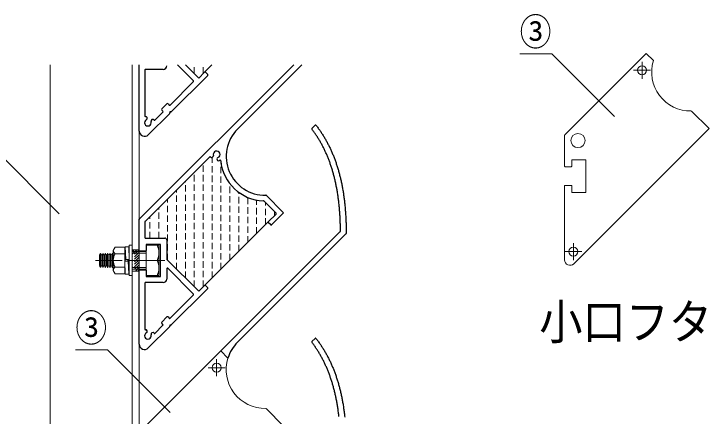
# Model space of a CAD drawing. Units: millimetres at full size, sheet at 1:3; details may follow other scales. Extents: x -600 to 1770, y -422 to 1264.
# Drawn here: x -360.4 to 30.4, y 126.1 to 352.5 of the extents above; entities that cross this region are included whole.
import ezdxf
from ezdxf.enums import TextEntityAlignment as Align

# ---------------------------------------------------------------- set-up
doc = ezdxf.new("R2010")
doc.units = ezdxf.units.MM
doc.header["$LTSCALE"] = 3
doc.linetypes.add('CHAIN1', pattern=[8, 5, -1, 1, -1])
doc.linetypes.add('DASHED1', pattern=[1.8, 1.2, -0.6])
for name, color, linetype, lineweight in [('0-0', 5, 'Continuous', 25), ('0-2', 7, 'Continuous', 9), ('0-7', 7, 'DASHED1', 5), ('0-9', 2, 'Continuous', 13), ('0-C', 3, 'Continuous', 9)]:
    doc.layers.add(name, color=color, linetype=linetype, lineweight=lineweight)
doc.styles.add('ＭＳ ゴシック', font='')
doc.styles.get('ＭＳ ゴシック').set_extended_font_data('MS Gothic')

msp = doc.modelspace()

# ---------------------------------------------------------------- linework, layer by layer
at = {"layer": '0-0'}
for p, q in [((-290.006, 286.569), (-290.005, 323.769)), ((-290.005, 236.9), (-203.135, 323.769)), ((-286.805, 320.969), (-286.805, 295.037)), ((-276.505, 321.268), (-286.505, 321.268)), ((-259.491, 314.79), (-268.47, 323.769)), ((-263.945, 323.769), (-256.522, 316.345)), ((-198.61, 323.769), (-234.726, 287.652)), ((-251.43, 317.901), (-271.94, 297.392)), ((-256.522, 316.345), (-253.198, 319.669)), ((-252.774, 319.669), (-251.43, 318.325)), ((-272.664, 301.193), (-259.491, 314.365)), ((-277.331, 299.072), (-274.502, 301.9)), ((-273.795, 301.9), (-273.088, 301.193)), ((-281.2, 292.657), (-276.624, 297.233)), ((-276.624, 297.657), (-277.331, 298.365)), ((-284.884, 284.447), (-272.823, 296.509)), ((-192.922, 288.019), (-191.068, 289.873)), ((-250.332, 272.046), (-286.717, 235.662)), ((-218.624, 250.372), (-209.004, 240.751)), ((-213.034, 240.256), (-219.96, 247.182)), ((-217.418, 235.448), (-213.034, 239.832)), ((-209.004, 240.327), (-215.651, 233.68)), ((-290.005, 219.319), (-290.005, 236.9)), ((-286.805, 235.45), (-286.805, 226.568)), ((-216.075, 233.68), (-217.418, 235.024)), ((-244.105, 162.8), (-176.956, 229.948)), ((-173.758, 228.62), (-234.726, 167.652)), ((-286.505, 226.268), (-275.505, 226.268)), ((-286.005, 222.768), (-286.005, 219.319)), ((-278.005, 222.768), (-286.005, 222.768)), ((-286.305, 219.019), (-289.705, 219.019)), ((-290.006, 166.569), (-290.005, 208.219)), ((-289.705, 208.518), (-286.305, 208.519)), ((-274.505, 209.079), (-274.505, 203.268)), ((-259.491, 194.79), (-273.993, 209.291)), ((-286.805, 200.969), (-286.805, 175.037)), ((-276.505, 201.268), (-286.505, 201.268)), ((-252.774, 199.669), (-251.43, 198.325)), ((-251.43, 197.901), (-271.94, 177.392)), ((-272.664, 181.193), (-259.491, 194.365)), ((-277.331, 179.072), (-274.502, 181.9)), ((-273.795, 181.9), (-273.088, 181.193)), ((-284.884, 164.447), (-272.823, 176.509)), ((-281.2, 172.657), (-276.624, 177.233)), ((-276.624, 177.657), (-277.331, 178.365)), ((-192.922, 168.019), (-191.068, 169.873))]:
    msp.add_line(p, q, dxfattribs=at)
at = {"layer": '0-0', "color": 7, "linetype": 'DASHED1', "lineweight": 5}
for p, q in [((-259.022, 318.845), (-259.022, 323.769)), ((-254.022, 318.845), (-254.022, 323.769)), ((-249.022, 203.845), (-249.022, 271.731)), ((-254.022, 198.845), (-254.022, 268.357)), ((-244.022, 208.845), (-244.022, 268.574)), ((-259.022, 198.845), (-259.022, 263.357)), ((-264.022, 203.845), (-264.022, 258.357)), ((-239.022, 213.845), (-239.022, 256.898)), ((-269.022, 208.845), (-269.022, 253.357)), ((-234.022, 218.845), (-234.022, 252.053)), ((-274.022, 213.845), (-274.022, 248.357)), ((-229.022, 223.845), (-229.022, 249.225)), ((-224.022, 228.845), (-224.022, 247.706)), ((-219.022, 233.845), (-219.022, 246.244)), ((-279.022, 226.268), (-279.022, 243.358)), ((-214.022, 238.845), (-214.022, 241.244)), ((-284.022, 226.268), (-284.022, 238.358))]:
    msp.add_line(p, q, dxfattribs=at)
at = {"layer": '0-0', "color": 7, "lineweight": 5}
for p, q in [((-253.198, 319.669), (-249.098, 323.769)), ((-253.198, 199.669), (-217.418, 235.448))]:
    msp.add_line(p, q, dxfattribs=at)
at = {"layer": '0-0'}
for points in [[(-272.152, 297.304), (-272.735, 297.304), (-272.735, 296.721)], [(-190.62, 289.846), (-190.604, 289.826), (-190.301, 289.434), (-190.002, 289.039), (-189.705, 288.642), (-189.41, 288.243), (-189.119, 287.841), (-188.83, 287.436), (-188.544, 287.028), (-188.26, 286.618), (-187.98, 286.205), (-187.702, 285.79), (-187.427, 285.372), (-187.154, 284.951), (-186.885, 284.528), (-186.618, 284.103), (-186.354, 283.674), (-186.093, 283.243), (-185.834, 282.81), (-185.578, 282.374), (-185.325, 281.935), (-185.075, 281.494), (-184.827, 281.05), (-184.583, 280.604), (-184.341, 280.155), (-184.101, 279.704), (-183.865, 279.25), (-183.631, 278.793), (-183.4, 278.334), (-183.172, 277.872), (-182.946, 277.408), (-182.724, 276.941), (-182.504, 276.472), (-182.286, 276), (-182.072, 275.526), (-181.86, 275.049), (-181.651, 274.57), (-181.445, 274.088), (-181.242, 273.603), (-181.041, 273.117)], [(-184.589, 273.301), (-184.789, 273.76), (-184.992, 274.217), (-185.198, 274.672), (-185.406, 275.124), (-185.616, 275.573), (-185.83, 276.02), (-186.046, 276.464), (-186.264, 276.906), (-186.485, 277.345), (-186.708, 277.781), (-186.934, 278.215), (-187.163, 278.646), (-187.394, 279.075), (-187.628, 279.501), (-187.864, 279.925), (-188.103, 280.346), (-188.344, 280.765), (-188.588, 281.181), (-188.835, 281.594), (-189.084, 282.005), (-189.336, 282.413), (-189.59, 282.819), (-189.847, 283.222), (-190.106, 283.623), (-190.368, 284.021), (-190.633, 284.416), (-190.9, 284.809), (-191.169, 285.199), (-191.442, 285.587), (-191.716, 285.972), (-191.994, 286.355), (-192.274, 286.735), (-192.556, 287.112), (-192.841, 287.487), (-192.947, 287.624)], [(-178.776, 253.375), (-178.877, 253.934), (-178.98, 254.491), (-179.085, 255.046), (-179.193, 255.598), (-179.304, 256.147), (-179.417, 256.694), (-179.532, 257.239), (-179.651, 257.78), (-179.771, 258.319), (-179.895, 258.856), (-180.021, 259.39), (-180.149, 259.921), (-180.28, 260.45), (-180.414, 260.977), (-180.55, 261.5), (-180.689, 262.022), (-180.83, 262.54), (-180.974, 263.056), (-181.121, 263.57), (-181.27, 264.081), (-181.421, 264.589), (-181.575, 265.095), (-181.732, 265.598), (-181.891, 266.099), (-182.053, 266.597), (-182.218, 267.092), (-182.385, 267.585), (-182.554, 268.076), (-182.726, 268.564), (-182.901, 269.049), (-183.078, 269.532), (-183.258, 270.012), (-183.441, 270.489), (-183.626, 270.964), (-183.813, 271.437), (-184.003, 271.907), (-184.196, 272.374), (-184.391, 272.839), (-184.589, 273.301)], [(-181.041, 273.117), (-180.843, 272.627), (-180.648, 272.135), (-180.455, 271.641), (-180.265, 271.144), (-180.078, 270.644), (-179.894, 270.142), (-179.712, 269.638), (-179.533, 269.131), (-179.357, 268.622), (-179.184, 268.11), (-179.013, 267.595), (-178.845, 267.079), (-178.68, 266.559), (-178.517, 266.037), (-178.357, 265.513), (-178.2, 264.986), (-178.046, 264.457), (-177.894, 263.925), (-177.745, 263.391), (-177.599, 262.854), (-177.456, 262.315), (-177.315, 261.773), (-177.176, 261.229), (-177.041, 260.682), (-176.908, 260.133), (-176.778, 259.582), (-176.651, 259.028), (-176.526, 258.471), (-176.404, 257.912), (-176.285, 257.351), (-176.168, 256.787), (-176.054, 256.221), (-175.943, 255.652), (-175.834, 255.081), (-175.728, 254.507), (-175.625, 253.931), (-175.525, 253.352), (-175.427, 252.771), (-175.331, 252.187)], [(-176.868, 230.16), (-176.868, 230.205), (-176.871, 230.862), (-176.876, 231.516), (-176.884, 232.169), (-176.894, 232.818), (-176.907, 233.465), (-176.923, 234.11), (-176.941, 234.751), (-176.962, 235.39), (-176.985, 236.027), (-177.011, 236.661), (-177.039, 237.293), (-177.07, 237.922), (-177.104, 238.548), (-177.14, 239.172), (-177.179, 239.793), (-177.22, 240.412), (-177.263, 241.028), (-177.31, 241.642), (-177.359, 242.253), (-177.41, 242.861), (-177.465, 243.467), (-177.521, 244.071), (-177.58, 244.671), (-177.642, 245.27), (-177.707, 245.865), (-177.773, 246.458), (-177.843, 247.049), (-177.915, 247.637), (-177.989, 248.222), (-178.067, 248.805), (-178.146, 249.385), (-178.229, 249.963), (-178.314, 250.538), (-178.401, 251.11), (-178.491, 251.68), (-178.584, 252.248), (-178.679, 252.812), (-178.776, 253.375)], [(-175.331, 252.187), (-175.239, 251.601), (-175.149, 251.013), (-175.062, 250.422), (-174.977, 249.829), (-174.895, 249.233), (-174.816, 248.634), (-174.74, 248.033), (-174.666, 247.43), (-174.594, 246.824), (-174.526, 246.216), (-174.46, 245.606), (-174.397, 244.993), (-174.336, 244.377), (-174.278, 243.759), (-174.222, 243.139), (-174.17, 242.516), (-174.12, 241.89), (-174.072, 241.262), (-174.027, 240.632), (-173.985, 239.999), (-173.946, 239.364), (-173.909, 238.726), (-173.874, 238.086), (-173.843, 237.444), (-173.814, 236.798), (-173.787, 236.151), (-173.764, 235.501), (-173.743, 234.848), (-173.724, 234.193), (-173.708, 233.536), (-173.695, 232.876), (-173.684, 232.214), (-173.676, 231.549), (-173.671, 230.881), (-173.668, 230.212), (-173.668, 229.539), (-173.67, 228.865), (-173.67, 228.83)], [(-286.005, 208.219), (-286.005, 204.769), (-278.005, 204.768), (-278.005, 222.768)], [(-274.505, 225.268), (-274.505, 214.329), (-256.522, 196.345), (-253.198, 199.669)], [(-272.152, 177.304), (-272.735, 177.304), (-272.735, 176.721)], [(-190.62, 169.846), (-190.604, 169.826), (-190.301, 169.434), (-190.002, 169.039), (-189.705, 168.642), (-189.41, 168.243), (-189.119, 167.841), (-188.83, 167.436), (-188.544, 167.028), (-188.26, 166.618), (-187.98, 166.205), (-187.702, 165.79), (-187.427, 165.372), (-187.154, 164.951), (-186.885, 164.528), (-186.618, 164.103), (-186.354, 163.674), (-186.093, 163.243), (-185.834, 162.81), (-185.578, 162.374), (-185.325, 161.935), (-185.075, 161.494), (-184.827, 161.05), (-184.583, 160.604), (-184.341, 160.155), (-184.101, 159.704), (-183.865, 159.25), (-183.631, 158.793), (-183.4, 158.334), (-183.172, 157.872), (-182.946, 157.408), (-182.724, 156.941), (-182.504, 156.472), (-182.286, 156), (-182.072, 155.526), (-181.86, 155.049), (-181.651, 154.57), (-181.445, 154.088), (-181.242, 153.603), (-181.041, 153.117)], [(-184.589, 153.301), (-184.789, 153.76), (-184.992, 154.217), (-185.198, 154.672), (-185.406, 155.124), (-185.616, 155.573), (-185.83, 156.02), (-186.046, 156.464), (-186.264, 156.906), (-186.485, 157.345), (-186.708, 157.781), (-186.934, 158.215), (-187.163, 158.646), (-187.394, 159.075), (-187.628, 159.501), (-187.864, 159.925), (-188.103, 160.346), (-188.344, 160.765), (-188.588, 161.181), (-188.835, 161.594), (-189.084, 162.005), (-189.336, 162.413), (-189.59, 162.819), (-189.847, 163.222), (-190.106, 163.623), (-190.368, 164.021), (-190.633, 164.416), (-190.9, 164.809), (-191.169, 165.199), (-191.442, 165.587), (-191.716, 165.972), (-191.994, 166.355), (-192.274, 166.735), (-192.556, 167.112), (-192.841, 167.487), (-192.947, 167.624)], [(-178.776, 133.375), (-178.877, 133.934), (-178.98, 134.491), (-179.085, 135.046), (-179.193, 135.598), (-179.304, 136.147), (-179.417, 136.694), (-179.532, 137.239), (-179.651, 137.78), (-179.771, 138.319), (-179.895, 138.856), (-180.021, 139.39), (-180.149, 139.921), (-180.28, 140.45), (-180.414, 140.977), (-180.55, 141.5), (-180.689, 142.022), (-180.83, 142.54), (-180.974, 143.056), (-181.121, 143.57), (-181.27, 144.081), (-181.421, 144.589), (-181.575, 145.095), (-181.732, 145.598), (-181.891, 146.099), (-182.053, 146.597), (-182.218, 147.092), (-182.385, 147.585), (-182.554, 148.076), (-182.726, 148.564), (-182.901, 149.049), (-183.078, 149.532), (-183.258, 150.012), (-183.441, 150.489), (-183.626, 150.964), (-183.813, 151.437), (-184.003, 151.907), (-184.196, 152.374), (-184.391, 152.839), (-184.589, 153.301)], [(-181.041, 153.117), (-180.843, 152.627), (-180.648, 152.135), (-180.455, 151.641), (-180.265, 151.144), (-180.078, 150.644), (-179.894, 150.142), (-179.712, 149.638), (-179.533, 149.131), (-179.357, 148.622), (-179.184, 148.11), (-179.013, 147.595), (-178.845, 147.079), (-178.68, 146.559), (-178.517, 146.037), (-178.357, 145.513), (-178.2, 144.986), (-178.046, 144.457), (-177.894, 143.925), (-177.745, 143.391), (-177.599, 142.854), (-177.456, 142.315), (-177.315, 141.773), (-177.176, 141.229), (-177.041, 140.682), (-176.908, 140.133), (-176.778, 139.582), (-176.651, 139.028), (-176.526, 138.471), (-176.404, 137.912), (-176.285, 137.351), (-176.168, 136.787), (-176.054, 136.221), (-175.943, 135.652), (-175.834, 135.081), (-175.728, 134.507), (-175.625, 133.931), (-175.525, 133.352), (-175.427, 132.771), (-175.331, 132.187)], [(-177.707, 125.865), (-177.773, 126.458), (-177.843, 127.049), (-177.915, 127.637), (-177.989, 128.222), (-178.067, 128.805), (-178.146, 129.385), (-178.229, 129.963), (-178.314, 130.538), (-178.401, 131.11), (-178.491, 131.68), (-178.584, 132.248), (-178.679, 132.812), (-178.776, 133.375)], [(-175.331, 132.187), (-175.239, 131.601), (-175.149, 131.013), (-175.062, 130.422), (-174.977, 129.829), (-174.895, 129.233), (-174.816, 128.634), (-174.74, 128.033), (-174.666, 127.43), (-174.594, 126.824), (-174.526, 126.216), (-174.46, 125.606)]]:
    msp.add_lwpolyline(points, dxfattribs=at)
for centre, radius, start, end in [((-286.505, 320.969), 0.3, 90.13471, 180.13471), ((-276.505, 323.268), 2, 269.99966, 359.99827), ((-252.986, 319.456), 0.3, 44.99966, 134.99966), ((-251.643, 318.113), 0.3, 314.99966, 44.99966), ((-259.704, 314.577), 0.3, 314.99966, 44.99966), ((-274.149, 301.546), 0.5, 44.99966, 134.99966), ((-272.876, 301.405), 0.3, 224.99966, 314.99966), ((-276.977, 298.718), 0.5, 134.99966, 224.99966), ((-276.836, 297.445), 0.3, 314.99966, 44.99966), ((-272.152, 297.604), 0.3, 269.99966, 314.99966), ((-286.505, 295.037), 0.3, 179.99966, 276.12104), ((-286.317, 293.836), 0.916, 292.93399, 99.806), ((-282.429, 292.185), 0.925, 33.95468, 198.39425), ((-273.035, 296.721), 0.3, 314.99966, 359.98576), ((-285.109, 291.294), 1.9, 116.61264, 18.38664), ((-281.412, 292.869), 0.3, 213.95873, 314.99966), ((-190.856, 289.661), 0.3, 38.12547, 134.99966), ((-287.006, 286.569), 3, 179.99933, 314.99966), ((-219.294, 272.255), 21.8, 135.06404, 271.18728), ((-192.71, 287.807), 0.3, 134.99966, 217.68663), ((-246.467, 273.366), 1.9, 293.13195, 194.90579), ((-250.12, 271.834), 0.3, 41.09585, 134.99966), ((-249.197, 272.64), 0.925, 221.09723, 14.89865), ((-245.359, 270.768), 0.925, 113.03367, 293.23023), ((-246.467, 273.366), 3.75, 293.13195, 299.40814), ((-244.478, 269.838), 0.3, 5.48135, 119.40814), ((-219.294, 272.255), 25, 185.48135, 268.01108), ((-218.836, 250.159), 0.3, 44.99966, 91.18728), ((-220.172, 246.97), 0.3, 44.99966, 88.01108), ((-213.246, 240.044), 0.3, 314.99966, 44.99966), ((-209.216, 240.539), 0.3, 314.99966, 44.99966), ((-289.705, 236.775), 0.3, 134.99966, 179.99966), ((-286.505, 235.45), 0.3, 134.99966, 179.99875), ((-217.206, 235.236), 0.3, 134.99966, 224.99966), ((-215.863, 233.892), 0.3, 224.99966, 314.99966), ((-177.168, 230.16), 0.3, 314.99966, 0.01541), ((-173.97, 228.832), 0.3, 314.99966, 359.57297), ((-286.505, 226.568), 0.3, 179.99875, 270.0004), ((-275.505, 225.268), 1, 359.99966, 90.0004), ((-289.705, 219.319), 0.3, 180.13471, 270.13471), ((-286.305, 219.319), 0.3, 269.99966, 359.99731), ((-289.705, 208.218), 0.3, 90.00205, 179.9995), ((-286.305, 208.218), 0.3, 359.99731, 90.00205), ((-274.205, 209.079), 0.3, 44.99966, 179.99827), ((-276.505, 203.268), 2, 269.99966, 359.99827), ((-286.505, 200.969), 0.3, 90.13471, 180.13471), ((-252.986, 199.456), 0.3, 44.99966, 134.99966), ((-251.643, 198.113), 0.3, 314.99966, 44.99966), ((-259.704, 194.577), 0.3, 314.99966, 44.99966), ((-274.149, 181.546), 0.5, 44.99966, 134.99966), ((-272.876, 181.405), 0.3, 224.99966, 314.99966), ((-276.977, 178.718), 0.5, 134.99966, 224.99966), ((-276.836, 177.445), 0.3, 314.99966, 44.99966), ((-273.035, 176.721), 0.3, 314.99966, 359.98576), ((-272.152, 177.604), 0.3, 269.99966, 314.99966), ((-285.109, 171.294), 1.9, 116.61264, 18.38664), ((-286.505, 175.037), 0.3, 179.99966, 276.12104), ((-286.317, 173.836), 0.916, 292.93399, 99.806), ((-282.429, 172.185), 0.925, 33.95468, 198.39425), ((-281.412, 172.869), 0.3, 213.95873, 314.99966), ((-190.856, 169.661), 0.3, 38.12547, 134.99966), ((-287.006, 166.569), 3, 179.99933, 314.99966), ((-219.294, 152.255), 21.8, 135.06404, 162.56205), ((-192.71, 167.807), 0.3, 134.99966, 217.68663)]:
    msp.add_arc(centre, radius, start, end, dxfattribs=at)
at = {"layer": '0-2', "color": 4}
for points in [[(-76.094, 330.097), (-58.094, 330.097), (-22.739, 294.742)], [(-388.417, 275.325), (-370.417, 275.325), (-335.062, 239.97)], [(-325.883, 163.439), (-307.883, 163.439), (-272.528, 128.084)]]:
    msp.add_lwpolyline(points, dxfattribs=at)
at = {"layer": '0-7', "color": 2, "linetype": 'Continuous', "lineweight": 13}
for p, q in [((-340.005, -76.231), (-340.005, 323.769)), ((-294.005, -76.231), (-294.005, 323.769)), ((-290.005, -76.231), (-290.005, 323.769))]:
    msp.add_line(p, q, dxfattribs=at)
at = {"layer": '0-7'}
for p, q in [((-291.411, 219.769), (-294.005, 217.174)), ((-292.825, 219.769), (-294.005, 218.588)), ((-290.005, 219.76), (-294.005, 215.76)), ((-290.005, 218.345), (-294.005, 214.345)), ((-290.005, 216.931), (-294.005, 212.931)), ((-290.005, 215.517), (-294.005, 211.517)), ((-290.005, 214.103), (-294.005, 210.103)), ((-290.005, 212.689), (-294.005, 208.689)), ((-290.005, 211.274), (-293.511, 207.769)), ((-290.005, 209.86), (-292.097, 207.769)), ((-290.005, 208.446), (-290.683, 207.769))]:
    msp.add_line(p, q, dxfattribs=at)
at = {"layer": '0-7', "linetype": 'CHAIN1'}
msp.add_line((-295.283, 213.769), (-288.141, 213.769), dxfattribs=at)
at = {"layer": '0-7'}
msp.add_lwpolyline([(-294.005, 219.769), (-294.005, 207.769), (-290.005, 207.769), (-290.005, 219.769)], close=True, dxfattribs=at)
at = {"layer": '0-9'}
for p, q in [((-4.938, 330.204), (-50.75, 284.392)), ((-4.938, 330.204), (-0.925, 326.192)), ((20.543, 297.776), (30.376, 287.944)), ((-45.716, 211.852), (30.376, 287.944)), ((-50.837, 266.711), (-50.837, 284.195)), ((-46.838, 270.423), (-46.838, 266.723)), ((-38.838, 270.423), (-46.838, 270.423)), ((-38.838, 270.423), (-38.838, 251.923)), ((-47.138, 266.423), (-50.538, 266.423)), ((-50.838, 213.973), (-50.837, 255.628)), ((-50.538, 255.923), (-47.138, 255.923)), ((-244.105, 162.8), (-289.917, 116.988)), ((-244.105, 162.8), (-240.093, 158.788)), ((-218.624, 130.373), (-208.792, 120.54))]:
    msp.add_line(p, q, dxfattribs=at)
at = {"layer": '0-9', "color": 7, "linetype": 'CHAIN1', "lineweight": 5}
for p, q in [((-7.3, 325.52), (-7.3, 316.02)), ((-12.05, 320.77), (-2.55, 320.77)), ((-45.942, 223.447), (-45.942, 213.947)), ((-50.692, 218.697), (-41.192, 218.697)), ((-246.467, 158.116), (-246.467, 148.616)), ((-251.217, 153.366), (-241.717, 153.366))]:
    msp.add_line(p, q, dxfattribs=at)
at = {"layer": '0-9', "linetype": 'DASHED1'}
msp.add_line((-46.837, 251.923), (-38.837, 251.923), dxfattribs=at)
at = {"layer": '0-9'}
msp.add_lwpolyline([(-46.838, 255.623), (-46.838, 251.923), (-38.838, 251.923)], dxfattribs=at)
for centre, radius in [((-7.3, 320.77), 2.5), ((-43.337, 281.198), 4), ((-45.942, 218.697), 2.5), ((-246.467, 153.366), 2.5)]:
    msp.add_circle(centre, radius, dxfattribs=at)
for centre, radius, start, end in [((19.873, 319.66), 21.8, 162.56465, 271.18762), ((-50.538, 284.18), 0.3, 135, 180), ((-50.538, 266.724), 0.3, 182.34783, 270.13505), ((-47.138, 266.723), 0.3, 270, 359.99765), ((-50.538, 255.623), 0.3, 90.00238, 179.00393), ((-47.138, 255.623), 0.3, 359.99765, 90.00238), ((-47.838, 213.973), 3, 179.99966, 315), ((-219.294, 152.256), 21.8, 162.56465, 271.18762)]:
    msp.add_arc(centre, radius, start, end, dxfattribs=at)
at = {"layer": '0-C'}
for p, q in [((-304.605, 219.394), (-303.523, 221.269)), ((-304.605, 219.394), (-304.605, 208.144)), ((-303.523, 221.269), (-298.105, 221.269)), ((-298.105, 221.269), (-298.105, 206.269)), ((-297.604, 214.211), (-297.855, 221.469)), ((-295.606, 214.28), (-295.854, 221.469)), ((-295.605, 222.269), (-295.605, 205.269)), ((-295.605, 222.269), (-294.005, 222.269)), ((-294.005, 222.269), (-294.005, 205.269)), ((-312.405, 210.834), (-312.405, 216.703)), ((-311.791, 217.678), (-312.239, 216.902)), ((-311.739, 217.648), (-311.739, 209.889)), ((-311.687, 217.678), (-311.239, 216.902)), ((-311.072, 210.834), (-311.072, 216.703)), ((-310.457, 217.678), (-310.905, 216.902)), ((-310.405, 217.648), (-310.405, 209.889)), ((-310.353, 217.678), (-309.905, 216.902)), ((-309.739, 210.834), (-309.739, 216.703)), ((-309.124, 217.678), (-309.572, 216.902)), ((-309.072, 217.648), (-309.072, 209.889)), ((-309.02, 217.678), (-308.572, 216.902)), ((-308.405, 210.834), (-308.405, 216.703)), ((-307.791, 217.678), (-308.239, 216.902)), ((-307.739, 217.648), (-307.739, 209.889)), ((-307.687, 217.678), (-307.239, 216.902)), ((-307.072, 210.834), (-307.072, 216.703)), ((-306.457, 217.678), (-306.905, 216.902)), ((-306.405, 217.648), (-306.405, 209.889)), ((-306.353, 217.678), (-305.905, 216.902)), ((-305.739, 210.834), (-305.739, 216.703)), ((-305.124, 217.678), (-305.572, 216.902)), ((-305.072, 217.648), (-305.072, 209.889)), ((-305.02, 217.678), (-304.605, 216.96)), ((-303.523, 217.516), (-298.105, 217.516)), ((-286.005, 218.769), (-294.005, 218.769)), ((-298.105, 213.269), (-296.107, 213.326)), ((-297.855, 206.069), (-298.105, 213.269)), ((-297.604, 214.211), (-295.605, 214.269)), ((-295.858, 206.138), (-296.108, 213.338)), ((-295.855, 206.069), (-295.855, 214.261)), ((-286.005, 213.769), (-279.9, 213.769)), ((-311.791, 209.859), (-312.239, 210.635)), ((-311.687, 209.859), (-311.239, 210.635)), ((-310.457, 209.859), (-310.905, 210.635)), ((-310.353, 209.859), (-309.905, 210.635)), ((-309.124, 209.859), (-309.572, 210.635)), ((-309.02, 209.859), (-308.572, 210.635)), ((-307.791, 209.859), (-308.239, 210.635)), ((-307.687, 209.859), (-307.239, 210.635)), ((-306.457, 209.859), (-306.905, 210.635)), ((-306.353, 209.859), (-305.905, 210.635)), ((-305.124, 209.859), (-305.572, 210.635)), ((-304.605, 208.144), (-303.523, 206.269)), ((-303.523, 210.021), (-298.105, 210.021)), ((-286.005, 208.769), (-294.005, 208.769)), ((-303.523, 206.269), (-298.105, 206.269)), ((-297.855, 206.069), (-295.855, 206.069)), ((-295.605, 205.269), (-294.005, 205.269))]:
    msp.add_line(p, q, dxfattribs=at)
at = {"layer": '0-C', "color": 7, "lineweight": 5}
for p, q in [((-286.005, 217.769), (-294.005, 217.769)), ((-286.005, 209.769), (-294.005, 209.769))]:
    msp.add_line(p, q, dxfattribs=at)
at = {"layer": '0-C', "color": 7, "linetype": 'CHAIN1', "lineweight": 5}
msp.add_line((-275.557, 213.769), (-316.372, 213.769), dxfattribs=at)
at = {"layer": '0-C'}
for points in [[(-297.855, 213.276), (-297.855, 221.469), (-295.854, 221.469)], [(-305.02, 209.859), (-304.605, 210.577), (-304.605, 216.96)]]:
    msp.add_lwpolyline(points, dxfattribs=at)
msp.add_lwpolyline([(-286.005, 222.269), (-286.005, 205.269), (-279.005, 205.269), (-279.005, 222.269)], close=True, dxfattribs=at)
for centre, radius, start, end in [((-302.438, 219.392), 2.167, 179.9633, 239.9633), ((-289.449, 218.019), 10.453, 336.009, 23.991), ((-312.405, 216.998), 0.193, 270, 330), ((-311.739, 217.648), 0.06, 30, 149.99998), ((-311.072, 216.998), 0.193, 209.99998, 330), ((-310.405, 217.648), 0.06, 30, 149.99998), ((-309.739, 216.998), 0.193, 209.99998, 330), ((-309.072, 217.648), 0.06, 30, 149.99998), ((-308.405, 216.998), 0.193, 209.99998, 330), ((-307.739, 217.648), 0.06, 30, 149.99998), ((-307.072, 216.998), 0.193, 209.99998, 330), ((-306.405, 217.648), 0.06, 30, 149.99998), ((-305.739, 216.998), 0.193, 209.99998, 330), ((-305.072, 217.648), 0.06, 30, 149.99998), ((-297.578, 213.769), 7.027, 147.77315, 212.22685), ((-289.449, 209.519), 10.453, 336.009, 23.991), ((-312.405, 210.539), 0.193, 29.99998, 90), ((-311.739, 209.889), 0.06, 210, 329.99998), ((-311.072, 210.539), 0.193, 29.99998, 150), ((-310.405, 209.889), 0.06, 210, 329.99998), ((-309.739, 210.539), 0.193, 29.99998, 150), ((-309.072, 209.889), 0.06, 210, 329.99998), ((-308.405, 210.539), 0.193, 29.99998, 150), ((-307.739, 209.889), 0.06, 210, 329.99998), ((-307.072, 210.539), 0.193, 29.99998, 150), ((-306.405, 209.889), 0.06, 210, 329.99998), ((-305.739, 210.539), 0.193, 29.99998, 150), ((-305.072, 209.889), 0.06, 210, 329.99998), ((-302.438, 208.145), 2.167, 120.0367, 180.0367)]:
    msp.add_arc(centre, radius, start, end, dxfattribs=at)

# ---------------------------------------------------------------- texts
at = {"layer": '0-2', "style": 'ＭＳ ゴシック'}
for s, height, width, p in [('③', 15.4, 0.85, (-76.094, 330.097)), ('小口フタ', 19.79, 0.9, (-65.089, 163.355)), ('③', 15.4, 0.85, (-325.883, 163.439))]:
    msp.add_text(s, height=height, dxfattribs=dict(at, width=width)).set_placement(p, align=Align.BOTTOM_LEFT)

doc.saveas('drawing.dxf')
